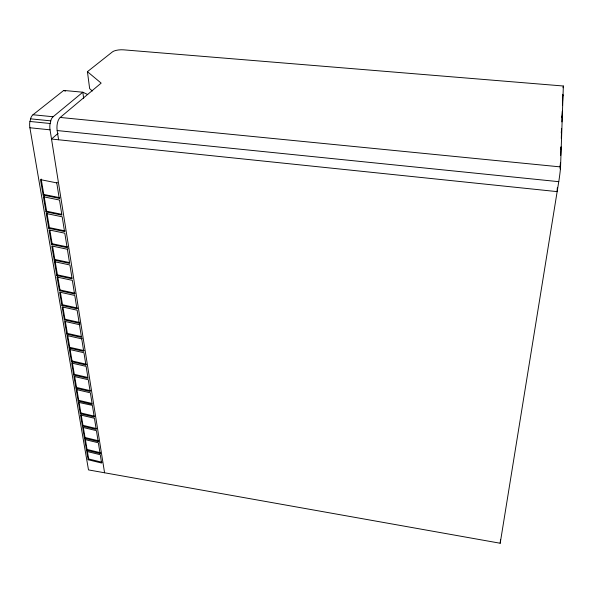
<?xml version="1.0" encoding="UTF-8"?>
<svg xmlns="http://www.w3.org/2000/svg" width="593" height="593" viewBox="0 0 593 593"><rect width="100%" height="100%" fill="white"/><g stroke="black" fill="none" stroke-linecap="round" stroke-linejoin="round"><path stroke-width="0.89" d="M92.33 90.981L89.654 88.661L87.43 71.679L112.455 51.865A8.561 2.735 -3.4 0 1 123.626 49.842L563.35 86.007L560.555 166.915A11.111 0.526 -82.1 0 1 558.762 181.673L500.195 543.24L88.498 469.915L29.902 127.769A9.925 4.848 -87.6 0 1 29.739 122.632L30.873 117.859A9.925 4.848 -87.6 0 1 33 114.76L63.725 90.44L82.827 92.212L87.727 94.546M560.355 165.247L560.229 168.931L560.555 166.915L60.204 117.451A9.977 4.603 -87.2 0 0 57.158 130.549L58.588 139.778M560.452 162.541L560.074 167.004M560.704 155.396L560.978 147.627L560.689 149.443M561.297 138.48L561.549 131.261L561.267 133.032M561.638 128.725L561.297 132.239M561.882 121.899L562.082 116.006M562.253 111.202L561.816 117.733M562.46 105.354L562.587 101.751M562.609 101.069L562.824 94.976L562.409 97.63M557.294 187.922L557.146 191.621L51.517 139.036L58.136 133.314M557.472 189.641L557.539 187.929M500.195 543.24L500.507 539.763M563.076 87.757L563.35 86.007M562.431 96.963L562.846 94.309M560.719 148.598L561.008 146.782M100.084 453.534L98.364 442.793L84.725 439.495L86.548 450.235L100.084 453.534L100.573 452.741L87.052 449.45L85.236 438.716M88.172 459.753L86.748 451.421L100.276 454.712L101.611 463.044L88.172 459.753L88.668 458.96L87.253 450.636M98.171 441.592L96.422 430.651L82.657 427.353L84.517 438.294L98.171 441.592L98.668 440.799M86.548 450.235L87.052 449.45M84.517 438.294L85.029 437.508L83.331 427.486M82.449 426.122L80.552 414.974L94.443 418.28L96.222 429.428L82.449 426.122L82.968 425.344L81.219 415.063M80.337 413.729L78.402 402.336L92.375 405.382L94.243 417.027L80.337 413.729L80.863 412.958L79.077 402.447M78.187 401.09L76.215 389.512L90.366 392.818L92.219 404.396L78.187 401.09L78.721 400.327L76.905 389.645M75.993 388.215L73.984 376.414L88.268 379.72L90.158 391.521L75.993 388.215L76.534 387.459L74.688 376.57M85.911 365.014L86.452 364.258L72.042 360.959L71.486 361.708L85.911 365.014L83.947 352.739L69.396 349.433L71.486 361.708M73.762 375.087L71.716 363.057L86.126 366.363L88.053 378.393L73.762 375.087L74.31 374.339L72.272 362.308M81.723 338.84L67.031 335.542L69.159 348.054L83.724 351.36L81.723 338.84L82.279 338.106M69.159 348.054L69.729 347.32L67.758 335.705M79.455 324.667L64.622 321.362L66.794 334.133L81.5 337.439L79.455 324.667L80.018 323.941M79.225 323.237L79.788 322.51L64.956 319.212L64.378 319.931L79.225 323.237L77.134 310.198L62.161 306.9L64.378 319.931M66.794 334.133L67.365 333.407L65.356 321.554M76.905 308.738L77.475 308.019L62.502 304.728L61.909 305.439L76.905 308.738L74.777 295.44L59.648 292.141L61.909 305.439M74.533 293.943L75.118 293.238L59.989 289.947L59.396 290.652L74.533 293.943L72.361 280.363L57.084 277.072L59.396 290.652M57.084 277.072L57.691 276.382L59.989 289.947M56.824 275.552L57.432 274.856L55.082 261.009L54.467 261.691L56.824 275.552L72.116 278.836L69.9 264.975L54.467 261.691M67.38 249.253L51.791 245.976L54.2 260.134L69.648 263.418L67.38 249.253L67.987 248.578M54.2 260.134L54.815 259.452L52.569 246.191M64.548 231.574L65.171 230.914L49.419 227.653L48.782 228.305L64.548 231.574L62.183 216.793L46.269 213.532L48.782 228.305M51.524 244.39L49.063 229.928L64.807 233.197L67.128 247.666L51.524 244.39L52.147 243.723L49.849 230.173M46.269 213.532L46.914 212.887L49.419 227.653M43.133 195.082L59.226 198.329L59.871 197.699L43.786 194.452L43.133 195.082L40.502 179.649L56.758 182.889L57.402 182.266M45.987 211.871L43.415 196.772L59.5 200.026L61.917 215.133L45.987 211.871L46.632 211.227L44.075 196.142M60.204 117.451L101.151 83.116L87.43 71.679M104.576 472.777L50.057 129.823A9.962 4.67 -87.3 0 1 49.923 124.663L51.05 119.868A9.962 4.67 -87.3 0 1 53.111 116.747L82.827 92.212L83.665 98.386M33 114.76L53.111 116.747M30.517 118.837L50.694 120.853M29.887 121.461L50.079 123.492M29.902 127.769L50.057 129.823M57.158 130.549L558.762 181.673M46.632 211.227L61.665 214.303M52.147 243.723L67.735 246.992M54.815 259.452L69.388 262.551M57.432 274.856L71.812 277.947M67.365 333.407L81.189 336.513M69.729 347.32L84.28 350.619M74.31 374.339L87.697 377.43M76.534 387.459L90.685 390.757M78.721 400.327L91.863 403.418M80.863 412.958L94.754 416.249M82.968 425.344L96.733 428.643M85.029 437.508L97.815 440.599M88.668 458.96L102.092 462.251M63.725 90.44L65.378 91.196M41.169 179.034L43.786 194.452M60.397 292.327L62.502 304.728M62.895 307.055L64.956 319.212M69.959 348.699L72.042 360.959M56.758 182.889L59.226 198.329"/></g></svg>
